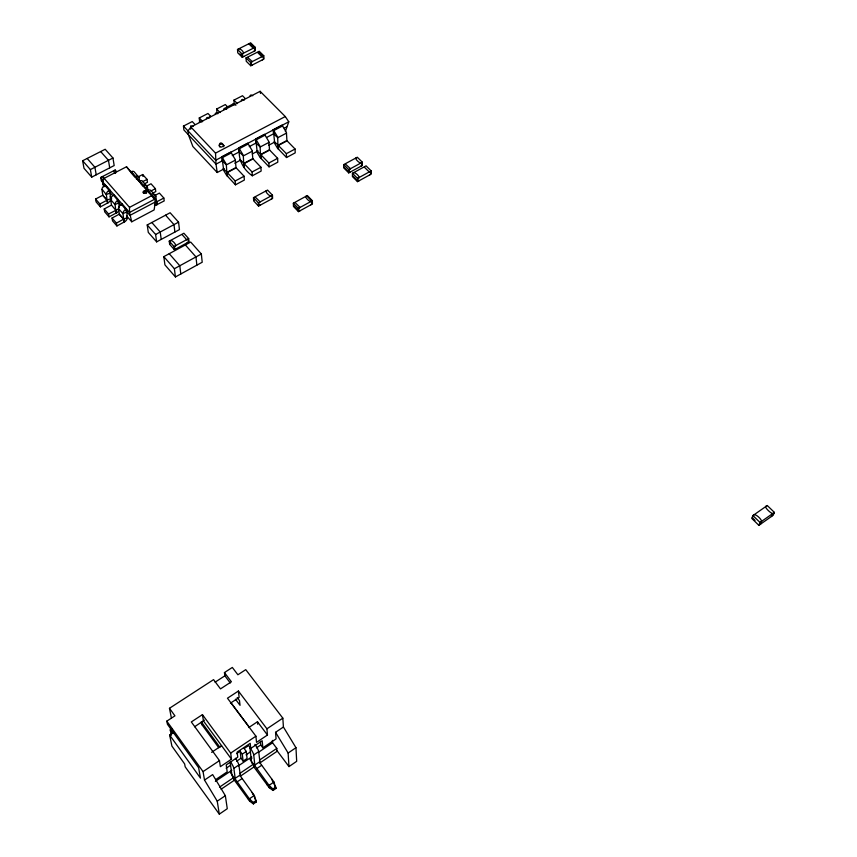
<?xml version="1.0" encoding="UTF-8"?>
<svg xmlns="http://www.w3.org/2000/svg" width="857" height="857" viewBox="0 0 857 857"><rect width="100%" height="100%" fill="white"/><g stroke="black" fill="none" stroke-linecap="round" stroke-linejoin="round"><path stroke-width="1.29" d="M101.244 177.581L102.54 176.521L129.514 207.362L129.503 212.482L131.742 221.792L154.131 209.922L155.299 201.973L154.913 199.07L126.504 166.772L104.051 178.374L102.347 181.502L103.89 186.847M127.382 217.592L123.719 219.124L122.905 213.189A4.51 2.753 -41 0 1 125.283 209.633L126.397 208.937L127.382 218.032A4.489 2.742 -40.8 0 1 125.015 221.556L116.906 225.959L116.434 223.099L123.719 219.124L119.316 214.154L118.502 208.144A4.499 2.764 -41 0 1 120.858 204.587L121.973 203.891M343.732 164.608L343.721 167.886L348.735 172.9L362.307 165.487L362.361 162.209L357.305 157.227L343.732 164.608L348.767 169.632L348.735 172.9M345.435 164.051L350.47 168.7L349.185 169.761L349.163 172.3L350.438 171.968M352.452 173.307L352.42 176.574L357.487 181.63L371.081 174.164L371.156 170.886L366.057 165.862L352.452 173.307L357.53 178.374L357.487 181.63M359.19 180.698L357.915 181.041L357.947 178.502C362.008 178.085 354.123 170.382 352.88 173.446M360.615 166.408L361.89 165.358L361.933 162.809C360.733 165.037 352.87 157.27 356.876 157.827M364.364 167.158L369.453 172.182L370.717 171.486L370.663 174.035L369.388 175.096M156.713 204.834L156.81 201.759L163.837 198.042L159.391 193.093L154.71 195.557M199.317 122.24L200.217 121.062L201.952 121.93M223.923 109.578L224.277 108.539L233.008 104.04L235.932 105.197M227.03 175.792L226.302 164.244L221.824 156.767L230.779 152.053L235.257 159.509L236.029 167.693L244.084 176.231L244.352 180.056L235.45 184.812L226.462 175.117L223.763 170.564L222.456 161.095L226.419 164.855L235.364 160.13M232.633 105.079L233.008 104.04M240.003 159.627L243.956 163.312L252.783 158.631L260.935 167.244L261.149 171.079L252.322 175.792C243.356 169.579 237.817 159.338 239.499 148.604L248.391 143.922M243.859 166.847L243.281 155.267L238.814 147.822L247.705 143.151L252.162 150.575L252.783 158.631M260.549 157.977L260.121 146.365L255.675 138.952L264.492 134.313L268.927 141.716L269.516 149.932L277.636 158.331L277.807 162.177L269.055 166.847L259.982 157.313L257.304 152.792L256.211 143.301L260.228 146.986L269.034 142.337M277.979 148.711L277.7 137.077L273.265 129.696L282.007 125.101L286.431 132.46L286.924 140.698L295.087 149.022L295.204 152.878L286.527 157.517L277.411 148.057L274.743 143.558L273.758 134.046L277.797 137.698L286.527 133.081M223.72 146.815C224.888 143.183 217.035 143.226 219.671 146.804M109.932 193.039L109.717 189.9L108.603 190.597A4.467 2.796 -41 0 0 106.268 194.132L107.136 200.163L99.894 204.009L100.398 206.88L108.475 202.541A4.456 2.775 -40.8 0 0 110.789 199.038L109.932 193.071L106.268 194.571L101.94 189.172A4.456 2.796 -41 0 1 104.265 185.637L105.379 184.951M285.381 131.507L288.788 121.78L285.285 116.541L260.132 91.324L190.854 127.018L188.015 130.875L188.433 134.785L192.857 146.493L217.217 172.503L224.223 168.797M752.928 515.56L751.793 518.442L758.874 525.341L773.175 515.261L774.374 512.379L767.261 505.523L752.928 515.56L760.03 522.47L758.874 525.341M760.662 524.077L759.452 524.709L760.352 522.481C765.226 522.181 754.267 511.575 753.26 515.571L752.371 517.81L755.028 520.403M771.396 516.525L773.796 513.011C773.303 516.332 762.077 505.523 766.683 506.155M119.316 214.154L112.053 218.042L112.535 220.902L116.906 225.959M215.193 113.606L216.093 112.878L217.849 113.735M249.998 95.684L250.962 94.923L252.761 95.748M100.398 206.88L96.102 201.909L95.588 199.038L102.797 195.246L101.94 189.611M760.03 522.47L774.374 512.379M233.479 778.552A6.299 1.082 57.6 0 0 233.875 779.249L234.304 779.945A6.299 1.082 57.6 0 0 235.654 781.948L249.655 801.177L253.415 803.909L256.372 801.884L254.315 795.446L240.485 776.185L238.846 764.99A6.363 1.136 57.6 0 0 235.461 758.338M253.415 766.019L253.843 766.715A6.267 1.168 57.5 0 0 255.193 768.708L269.269 787.744L273.04 790.443L275.975 788.44L273.951 782.023L260.046 762.934L258.685 751.621A6.331 1.211 57.5 0 0 254.883 744.337M253.415 803.909L253.254 802.506L256.211 800.47M273.04 790.443L272.922 789.018L275.858 787.005M219.306 814.15L227.276 808.708L225.348 795.682L212.643 774.589L204.512 780.063L217.239 801.188L219.306 814.15L185.187 766.844L184.63 763.93L171.903 746.093L169.654 735.081L173.65 732.456M276.961 750.614L288.98 766.587L296.683 761.327L295.965 747.711L283.421 727.015L282.831 718.155L245.755 669.649L237.892 674.77L232.322 667.442L224.448 672.563L224.866 675.819L230.254 682.965M217.239 801.188L225.348 795.682M288.98 766.587L288.123 753.035L295.965 747.711M219.542 787.122L233.907 777.406L230.437 772.639M239.874 773.368L253.511 764.144L250.019 759.431L251.969 758.113M259.467 760.116L276.79 748.407L272.569 742.805L272.376 740.416M253.254 802.506L249.376 798.82L235.568 779.516L235.182 778.36L240.099 775.017M272.922 789.018L269.055 785.366L255.172 766.233L254.808 765.065L259.692 761.766M221.085 789.233L234.293 780.277L233.907 777.406M240.239 776.26L253.822 767.058L253.511 764.144M259.757 763.041L277.015 751.353L276.79 748.407M237.078 781.948L242.006 778.617M256.693 768.654L261.567 765.355M215.739 779.57L227.191 771.857L226.216 764.926L237.775 757.149L237.143 752.092L250.212 743.319L250.769 748.418L262.188 740.737L262.853 747.818L276.072 738.916L275.558 732.296L283.421 727.015M236.543 753.657L240.142 751.235L240.999 758.252L243.12 761.123L247.073 758.456L246.28 751.439L244.138 748.557L248.626 745.547L250.769 748.418M235.182 778.36L233.854 768.354L238.846 764.99M254.808 765.065L253.747 754.953L258.685 751.621M215.375 781.37L231.872 770.25M238.471 765.794L251.679 756.902M258.278 752.446L272.569 742.805M231.486 759.195L220.367 766.661L219.467 760.609L191.315 721.937L202.434 714.642L230.672 753.099L231.486 759.195L203.441 720.93L202.434 714.642M267.459 735.027L256.532 742.366L255.911 736.184L227.469 698.209L238.396 691.042L266.923 728.814L267.459 735.027L257.454 721.755L248.734 727.561M243.12 761.123L242.285 754.117L246.28 751.439M226.184 768.226L230.565 765.269M236.628 761.187L240.999 758.252M246.045 754.856L250.394 751.932M256.404 747.882L260.721 744.979L260.389 741.423M204.512 780.063L203.055 771.6L219.467 760.609M230.672 753.099L255.911 736.184M266.923 728.814L282.831 718.155M211.593 752.328L221.577 745.676M194.625 726.736L204.459 720.137M230.458 703.147L239.135 697.448L238.396 691.042M171.325 735.306L170.232 729.885L172.214 728.589M169.654 735.081L200.463 778.124L198.631 767.722L167.447 724.283L166.804 721.144L174.935 715.841L169.472 708.289L213.564 679.633L220.495 688.889L231.401 681.765L224.448 672.563M215.107 682.172L224.866 675.819M154.903 202.841L156.649 201.716L155.738 195.889A4.478 2.721 -41.9 0 0 152.771 195.15L151.785 195.567M119.316 207.448L118.32 199.949L113.927 194.946L112.963 195.567A4.478 2.785 -41 0 0 110.617 199.113L111.474 205.069L104.211 208.99L104.715 211.861L109.043 216.875L117.141 212.504A4.478 2.753 -40.8 0 0 119.219 209.901M119.198 214.271L123.59 219.317L124.522 221.877M153.21 197.946L155.856 196.253L151.282 190.918A4.467 2.732 -41.9 0 0 148.315 190.179L147.19 190.661M123.59 219.317L124.051 222.177M118.32 199.949L117.345 200.57A4.489 2.775 -41 0 0 114.988 204.116L116.177 213.125M145.658 187.962L147.286 186.462A4.456 2.742 -41.9 0 0 144.33 185.723L143.194 186.194L140.548 183.237M102.711 195.332L107.018 200.281L107.971 202.863M136.424 179.177L138.92 177.131A4.435 2.764 -41.9 0 0 135.952 176.371L134.828 176.842L130.446 171.957M107.018 200.281L107.511 203.163M298.44 211.625L298.343 208.39L312.355 200.709L307.342 195.546L293.351 203.195L293.458 206.43L298.44 211.625L312.419 203.955L312.355 200.709M175.428 276.929L202.209 262.231L201.341 253.983L190.693 242.07L163.816 256.639L164.919 264.877L175.428 276.929L174.378 268.723L163.816 256.639M357.53 178.374L371.156 170.886M293.887 205.83L298.868 211.026L300.196 210.672M348.767 169.632L362.361 162.209M174.378 268.723L201.341 253.983M174.389 249.73L173.992 246.527L188.658 238.589L183.88 233.243L169.236 241.149L169.643 244.341L174.389 249.73L189.022 241.792L188.658 238.589M258.557 206.087L258.364 202.841L272.462 195.203L267.566 190.072L253.479 197.667L253.683 200.913L258.557 206.087L272.622 198.449L272.462 195.203M267.148 190.661C263.067 190.104 270.726 198.138 272.044 195.803L272.162 198.331L270.866 199.402M156.627 241.878L179.456 229.601L178.567 222.167L170.125 212.75L147.222 224.952L148.282 232.376L156.627 241.878L155.61 234.486L147.222 224.952M155.61 234.486L178.567 222.167M235.45 184.812L235.172 180.988L244.084 176.231M252.322 175.792L252.087 171.968L260.935 167.244M269.055 166.847L268.862 163.012L277.636 158.331M286.527 157.517L286.377 153.66L295.087 149.022M227.555 176.403L227.244 172.578L236.146 167.854M244.384 167.458L244.127 163.623L252.954 158.941M261.085 158.588L260.871 154.742L269.623 150.093M278.514 149.322L278.343 145.465L287.031 140.859M155.299 201.973L129.953 215.375L126.45 211.379M252.269 151.196L243.388 155.888L239.414 152.203M234.732 163.226L240.571 160.141M252.247 153.96L258.086 150.875M268.595 145.304L274.433 142.219M154.421 205.166A4.456 2.7 -41.9 0 0 156.21 205.048L164.201 200.913L163.837 198.042M235.975 167.544L227.084 172.268L223.152 168.54M269.462 149.782L260.699 154.431L256.725 150.778M286.87 140.548L278.182 145.154L274.176 141.544M231.476 152.835L222.509 157.549L222.445 161.041M265.177 135.085L256.361 139.734L256.2 143.248M282.703 125.861L273.961 130.468L273.747 133.992M129.514 207.362L152.15 195.439M222.991 160.463L216.018 164.137L217.217 172.503M232.279 155.567L239.242 151.893L238.974 147.982M249.28 146.601L256.286 142.905M266.806 137.366L273.822 133.671M284.331 128.121L286.667 126.89M194.775 124.233L192.247 121.565L183.462 126.086L183.88 129.953L216.018 164.137L215.525 153.124L285.285 116.541M150.736 191.122L155.406 188.669L151.003 183.773L146.333 186.215M109.043 216.875L108.56 214.014L118.545 208.969M152.289 193.393L155.792 191.55L155.406 188.669M288.788 121.78L215.685 160.238L183.462 126.086M142.391 181.813L147.05 179.381L142.69 174.528L138.031 176.949M143.965 184.094L147.458 182.273L147.05 179.381M138.78 181.266L139.905 180.784A4.446 2.753 -41.9 0 1 142.873 181.545L147.415 186.837L148.079 191.218M103.504 183.237L101.287 180.698L100.73 177.453L115.159 169.997L116.648 171.679M199.627 121.844L199.252 117.966L207.972 113.488L210.511 116.124M216.992 112.899L216.66 109.021L225.316 104.575L227.866 107.189M234.207 104.029L233.929 100.14L242.51 95.727L245.07 98.33M91.72 177.12L114.174 165.551L112.963 158.009L105.165 149.268L82.626 160.762L84.007 168.293L91.72 177.12L90.371 169.6L82.626 160.762M210.768 116.348L206.376 118.609L207.287 117.42L209.033 118.277M243.474 99.498L241.32 100.612L242.306 99.391L244.095 100.215M90.371 169.6L112.963 158.009M250.78 65.764L263.935 59.079L263.774 55.737L259.221 51.259L246.045 57.922L246.248 61.265L250.78 65.764L250.576 62.432L246.045 57.922M250.576 62.432L263.774 55.737M258.825 51.849L263.378 56.316L262.146 56.948L257.593 52.47M242.22 57.258L242.006 53.916L255.161 47.285L250.651 42.85L237.507 49.46L237.732 52.802L242.22 57.258L255.354 50.627L255.161 47.285M250.265 43.428L254.775 47.863L253.543 48.485L249.033 44.05M239.906 54.002L242.606 56.68L243.859 56.433M237.935 49.62C239.424 46.814 246.034 53.359 242.435 54.077L242.606 56.68M126.59 212.097L122.905 213.629L118.502 208.583M110.789 198.599L107.146 200.099L102.829 195.15M224.277 108.539L226.634 109.214M193.061 126.504L190.779 125.786L190.693 129.246M267.148 784.873L269.966 786.887M247.544 798.274L249.419 799.635M237.507 49.46L242.006 53.916M344.15 167.297L349.163 172.3M352.848 175.985L357.915 181.041M233.929 100.14L237.335 103.622M278.343 145.465L286.377 153.66M311.091 200.452L306.913 196.146C302.832 195.6 310.652 203.655 311.927 201.309L311.969 203.837L310.673 204.909M216.66 109.021L220.056 112.524M260.871 154.742L268.862 163.012M293.351 203.195L298.343 208.39M239.242 151.893L238.814 147.822M244.127 163.623L252.087 171.968M199.252 117.966L202.627 121.512M190.854 127.018L215.525 153.124M222.145 160.655L221.824 156.767M253.479 197.667L258.364 202.841M227.244 172.578L235.172 180.988M131.067 171.689L135.438 176.574M139.391 180.998L143.815 185.926M147.8 190.393L152.257 195.364M130.168 171.411L126.504 166.772M148.079 191.657L149.857 193.65M165.562 215.182L173.992 224.62L174.903 232.043M185.348 244.963L195.974 256.918L196.874 265.156M100.676 151.56L108.464 160.323L109.707 167.854M115.588 173.446L113.424 171.293M169.236 241.149L173.992 246.527M151.828 222.509L160.216 232.011L161.212 239.414M87.157 158.449L94.913 167.276L96.23 174.796M169.225 253.715L179.799 265.756L180.806 273.972M100.73 177.453L102.947 179.981M101.672 180.109L103.151 181.791M102.347 181.502L129.503 212.482L154.913 199.07L130.585 171.882L131.582 171.486A4.424 2.764 -41.9 0 1 134.549 172.257L139.048 177.506L139.562 180.795M105.229 185.026L109.567 189.975L110.06 192.889L109.107 190.275L104.768 185.326M121.833 203.966L126.258 209.012L126.707 211.904L125.786 209.312L121.362 204.266M113.467 195.246L117.848 200.249L118.662 203.013L114.988 204.555L110.617 199.552M102.851 184.416L104.597 186.419M108.968 191.411L112.471 195.407M117.709 201.395L121.212 205.391M109.985 196.896L111.731 198.888M126.525 215.814L131.742 221.792M95.588 199.038L99.894 204.009M104.211 208.99L108.56 214.014M112.053 218.042L116.434 223.099M111.474 205.069L115.738 210.233L116.638 212.825M237.196 697.555L239.499 700.608L240.046 705.322L235.461 699.226M230.929 702.697L249.033 726.886M260.721 744.979L262.853 747.818M240.142 751.235L242.285 754.117M219.96 747.325L201.491 722.087L201.909 724.658L218.792 747.743M166.804 721.144L203.055 771.6M170.232 729.885L172.91 733.624M275.558 732.296L288.123 753.035M274.604 785.419L275.975 788.44M255.022 798.831L256.372 801.884M271.808 779.152L272.762 781.638M252.194 792.543L252.954 794.557M200.999 722.215L201.909 724.658M156.649 201.716L157.195 204.63M260.132 91.324L260.549 93.467M169.472 708.289L171.336 717.716M115.159 169.997L115.513 172.171M142.69 174.528L142.958 176.456M230.137 762.109L231.861 774.782A6.299 1.082 57.6 0 0 232.247 776.067M170.05 243.742L169.74 241.256C171.089 237.989 178.588 246.302 174.496 246.634L174.807 249.119L176.221 248.734M182.091 234.582L186.869 239.939L188.24 239.189L188.519 241.685L187.19 242.788M249.655 801.177L249.376 798.82L254.315 795.446L254.572 797.803M257.454 721.755L257.689 724.261M269.269 787.744L269.055 785.366L273.951 782.023L274.144 784.412M253.951 197.796L254.1 200.313M247.716 57.462L252.237 61.586L251.015 62.593L251.165 65.186L252.429 64.928M255.268 197.078L260.132 201.888L258.825 202.97L258.975 205.487L260.314 205.123M255.825 139.113L256.061 143.033L255.675 138.952M254.775 47.863L254.925 50.467L253.715 51.452M262.296 59.915L263.506 58.919L263.378 56.316M273.426 129.857L273.608 133.778L273.265 129.696M295.119 202.595L300.1 207.426L298.793 208.508L298.868 211.026M233.104 777.877A6.299 1.082 57.6 0 1 232.772 777.235M252.044 763.405A6.267 1.168 57.5 0 1 251.444 761.552L249.923 747.658A6.342 1.2 57.5 0 1 253.747 754.953M230.458 761.702A6.363 1.114 57.7 0 1 233.854 768.354M143.537 193.211A1.671 1.232 -6.8 0 1 143.933 191.55A1.671 1.232 -6.8 0 1 146.172 191.572A1.671 1.232 -6.8 0 1 146.172 193.254M223.784 145.604C217.164 151.539 218.856 137.324 223.784 145.604M144.094 193.05A1.671 1.232 -6.8 0 0 146.536 191.775A1.671 1.232 -6.8 0 0 143.976 190.918A1.671 1.232 -6.8 0 0 144.094 193.05"/></g></svg>
